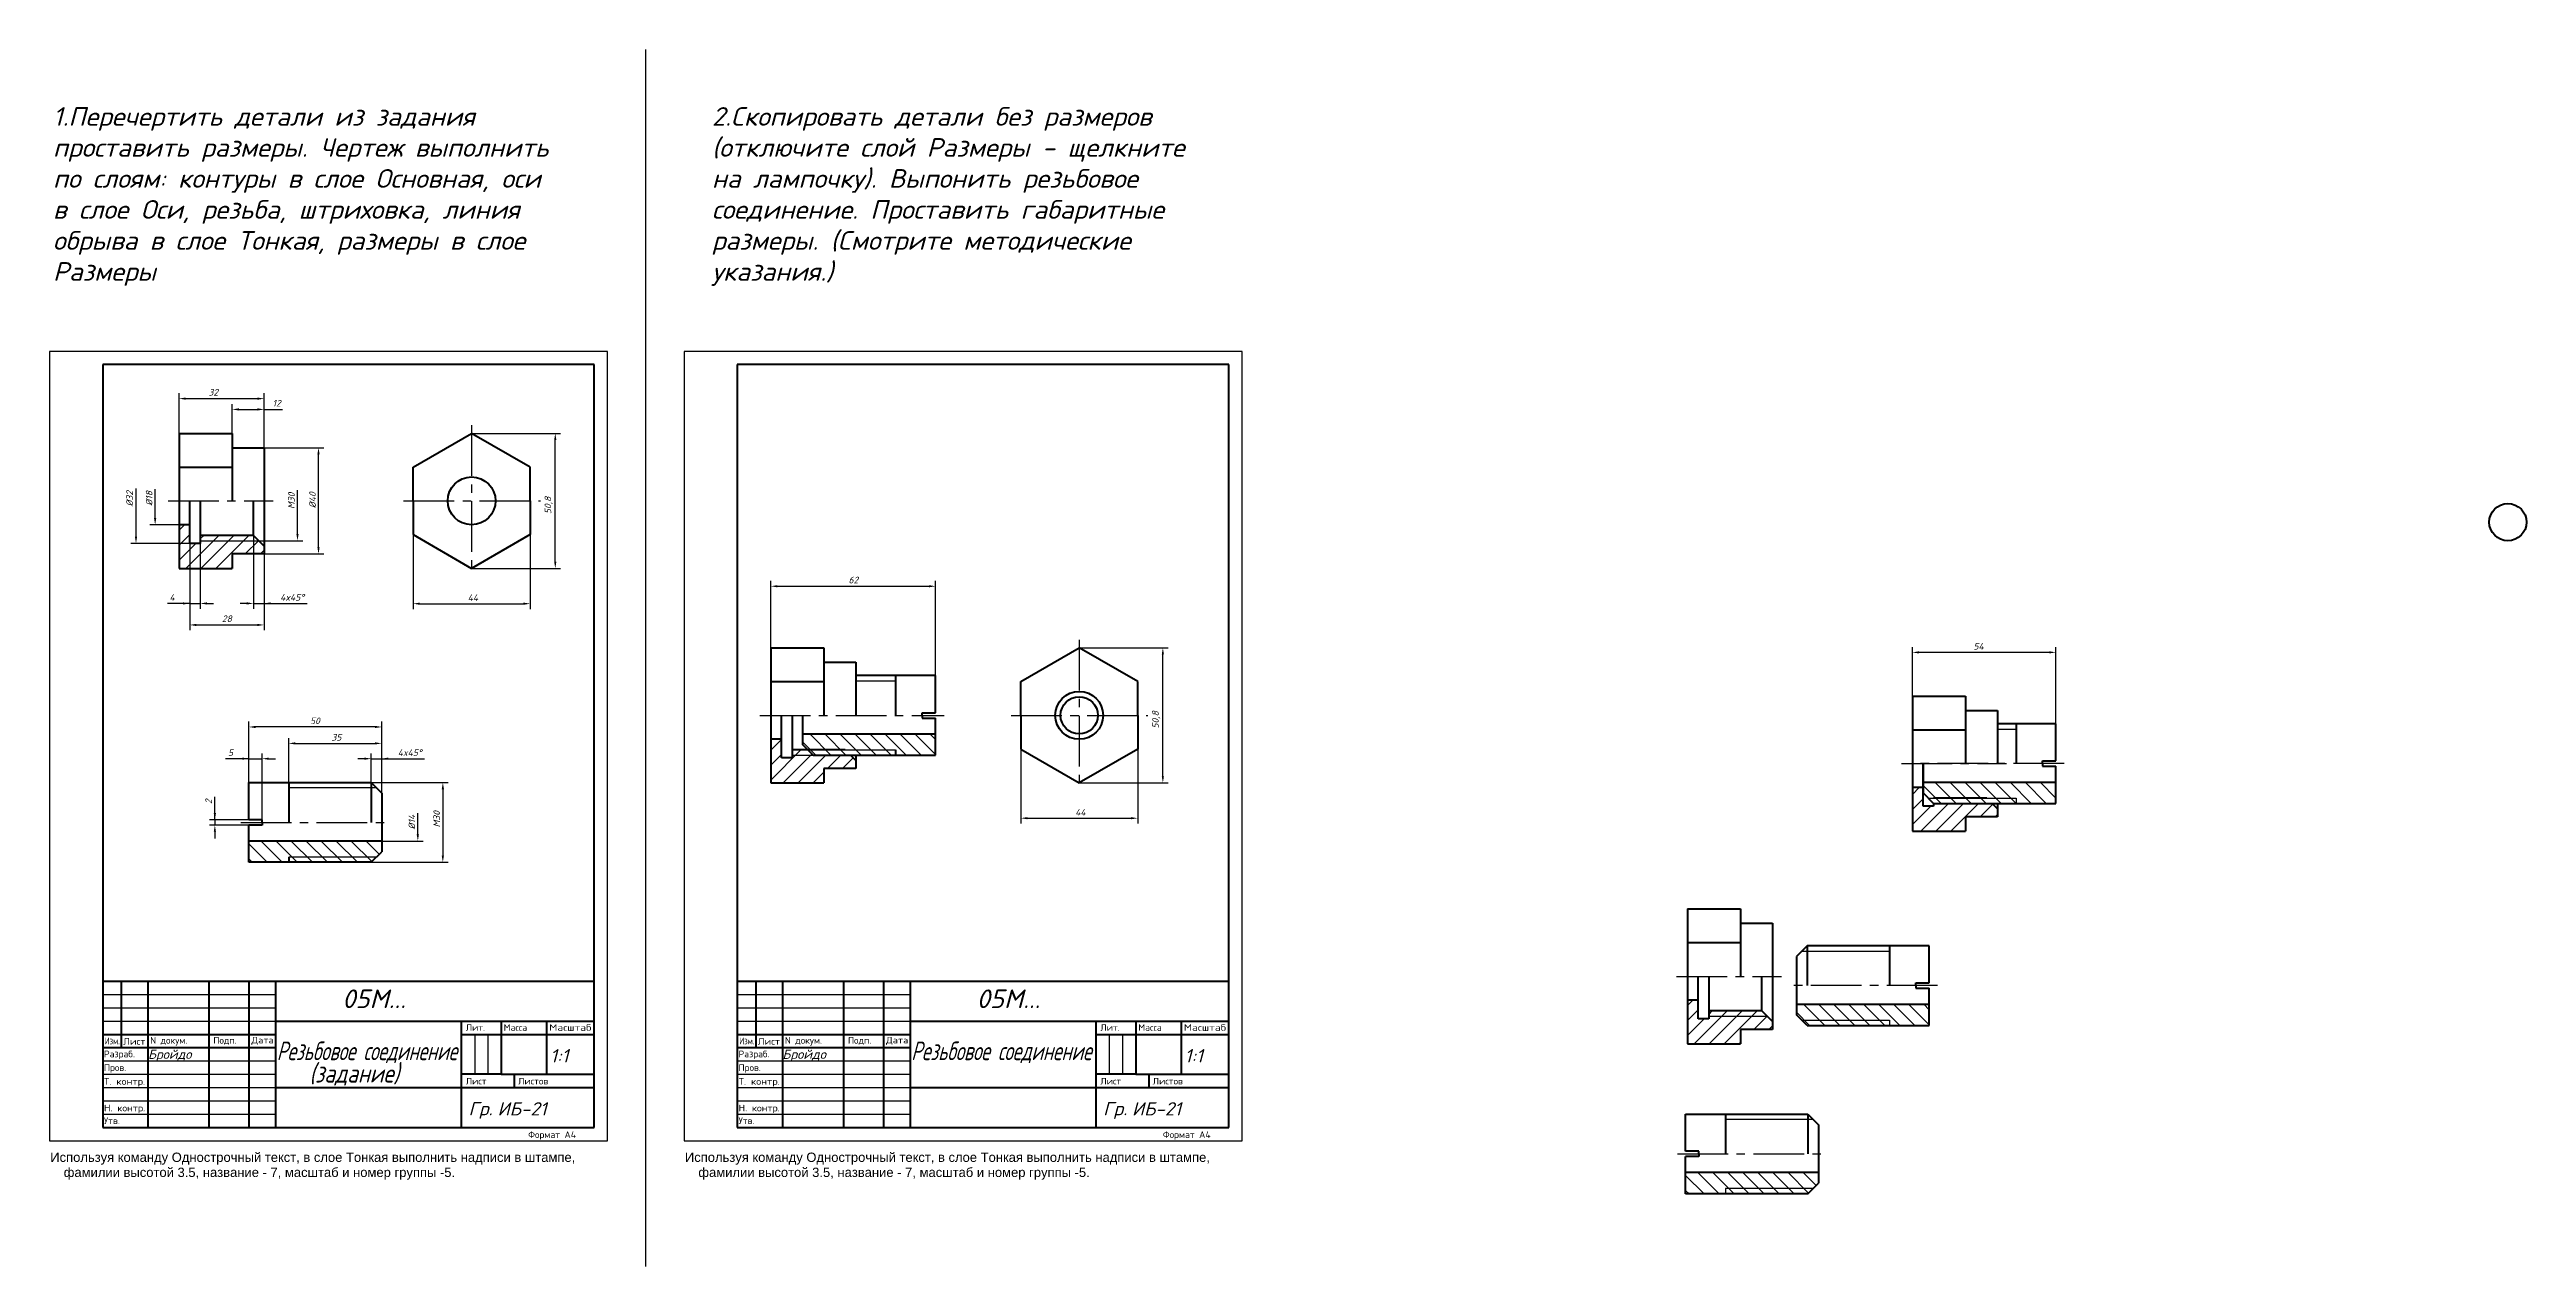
# Model space of a CAD drawing. Header units: millimetres. Extents: x 0 to 932, y -47 to 411.
import ezdxf
from ezdxf.enums import TextEntityAlignment as Align

# ---------------------------------------------------------------- set-up
doc = ezdxf.new("R2010")
doc.units = ezdxf.units.MM
doc.linetypes.add('CENTER2', pattern=[28.575, 19.05, -3.175, 3.175, -3.175])
for name, color, linetype, lineweight in [('Оси', 2, 'CENTER2', 30), ('Основная', 3, 'Continuous', 80), ('Размеры', 6, 'Continuous', 30), ('Тонкая', 1, 'Continuous', 30)]:
    doc.layers.add(name, color=color, linetype=linetype, lineweight=lineweight)
doc.styles.get("Standard").update_dxf_attribs({"font": 'arial.ttf'})
doc.styles.add('наклон', font='simplex.shx', dxfattribs={"oblique": 15})
doc.styles.add('прям', font='simplex.shx')
doc.dimstyles.new('разм', dxfattribs={"dimtxt": 2.5, "dimasz": 2.5, "dimexe": 2, "dimexo": 0, "dimgap": 1, "dimtad": 1, "dimdec": 1, "dimtxsty": 'наклон', "dimcen": 2.5, "dimadec": 0, "dimazin": 0, "dimtfac": 1, "dimtdec": 1, "dimtmove": 0, "dimatfit": 2, "dimfxl": 1, "dimarcsym": 0})
pattern_1 = [(45, (0, 0), (-2.828427, 2.828427), [])]

# ---------------------------------------------------------------- blocks, each defined once
blk = doc.blocks.new('*D4')
at = {"layer": 'Defpoints', "color": 0}
for p in [(52.74, 224.76), (56.74, 224.76), (56.74, 202.14)]:
    blk.add_point(p, dxfattribs=at)
at = {"layer": 'Размеры', "color": 0, "lineweight": -2}
for p, q in [((52.74, 224.76), (52.74, 200.14)), ((56.74, 224.76), (56.74, 200.14)), ((52.74, 202.14), (44.43, 202.14)), ((50.24, 202.14), (47.74, 202.14)), ((52.74, 202.14), (56.74, 202.14)), ((59.24, 202.14), (61.74, 202.14))]:
    blk.add_line(p, q, dxfattribs=at)
at = {"layer": 'Размеры', "color": 0}
for points in [[(50.24, 201.73), (50.24, 202.56), (52.74, 202.14)], [(59.24, 202.56), (59.24, 201.73), (56.74, 202.14)]]:
    blk.add_solid(points, dxfattribs=at)
at = {"layer": 'Размеры', "color": 0, "insert": (46.09, 204.39), "char_height": 2.5, "attachment_point": 5, "style": 'наклон'}
blk.add_mtext('4', dxfattribs=at)
blk = doc.blocks.new('*D7')
at = {"layer": 'Defpoints', "color": 0}
for p in [(52.74, 224.76), (80.74, 223.76), (80.74, 194.06)]:
    blk.add_point(p, dxfattribs=at)
at = {"layer": 'Размеры', "color": 0, "lineweight": -2}
for p, q in [((52.74, 224.76), (52.74, 192.06)), ((80.74, 223.76), (80.74, 192.06)), ((55.24, 194.06), (78.24, 194.06))]:
    blk.add_line(p, q, dxfattribs=at)
at = {"layer": 'Размеры', "color": 0}
for points in [[(55.24, 194.47), (55.24, 193.64), (52.74, 194.06)], [(78.24, 193.64), (78.24, 194.47), (80.74, 194.06)]]:
    blk.add_solid(points, dxfattribs=at)
at = {"layer": 'Размеры', "color": 0, "insert": (66.74, 196.4), "char_height": 2.5, "attachment_point": 5, "style": 'наклон'}
blk.add_mtext('28', dxfattribs=at)
blk = doc.blocks.new('*D10')
at = {"layer": 'Defpoints', "color": 0}
for p in [(76.74, 227.76), (80.74, 223.76), (80.74, 202.16)]:
    blk.add_point(p, dxfattribs=at)
at = {"layer": 'Размеры', "color": 0, "lineweight": -2}
for p, q in [((76.74, 227.76), (76.74, 200.16)), ((80.74, 223.76), (80.74, 200.16)), ((74.24, 202.16), (71.74, 202.16)), ((76.74, 202.16), (80.74, 202.16)), ((80.74, 202.16), (96.9, 202.16)), ((83.24, 202.16), (85.74, 202.16))]:
    blk.add_line(p, q, dxfattribs=at)
at = {"layer": 'Размеры', "color": 0}
for points in [[(74.24, 201.75), (74.24, 202.58), (76.74, 202.16)], [(83.24, 202.58), (83.24, 201.75), (80.74, 202.16)]]:
    blk.add_solid(points, dxfattribs=at)
at = {"layer": 'Размеры', "color": 0, "insert": (91.32, 204.46), "char_height": 2.5, "attachment_point": 5, "style": 'наклон'}
blk.add_mtext('4x45%%d', dxfattribs=at)
blk = doc.blocks.new('*D28')
at = {"layer": 'Defpoints', "color": 0}
for p in [(78.74, 255.76), (93.32, 255.76), (56.74, 225.76)]:
    blk.add_point(p, dxfattribs=at)
at = {"layer": 'Размеры', "color": 0, "lineweight": -2}
for p, q in [((93.32, 228.26), (93.32, 244.72)), ((56.74, 225.76), (95.32, 225.76))]:
    blk.add_line(p, q, dxfattribs=at)
at = {"layer": 'Размеры', "color": 0}
blk.add_solid([(92.9, 228.26), (93.74, 228.26), (93.32, 225.76)], dxfattribs=at)
at = {"layer": 'Размеры', "color": 0, "insert": (91.02, 240.76), "char_height": 2.5, "attachment_point": 5, "rotation": 90, "style": 'наклон'}
blk.add_mtext('M30', dxfattribs=at)
blk = doc.blocks.new('*D31')
at = {"layer": 'Defpoints', "color": 0}
for p in [(80.74, 260.76), (101.22, 260.76), (80.74, 220.76)]:
    blk.add_point(p, dxfattribs=at)
at = {"layer": 'Размеры', "color": 0, "lineweight": -2}
for p, q in [((80.74, 260.76), (103.22, 260.76)), ((101.22, 223.26), (101.22, 258.26)), ((80.74, 220.76), (103.22, 220.76))]:
    blk.add_line(p, q, dxfattribs=at)
at = {"layer": 'Размеры', "color": 0}
for points in [[(101.63, 258.26), (100.8, 258.26), (101.22, 260.76)], [(100.8, 223.26), (101.63, 223.26), (101.22, 220.76)]]:
    blk.add_solid(points, dxfattribs=at)
at = {"layer": 'Размеры', "color": 0, "insert": (98.97, 241.01), "char_height": 2.5, "attachment_point": 5, "rotation": 90, "style": 'наклон'}
blk.add_mtext('%%c40', dxfattribs=at)
blk = doc.blocks.new('*D34')
at = {"layer": 'Defpoints', "color": 0}
for p in [(80.74, 279.22), (48.74, 266.16), (80.74, 260.76)]:
    blk.add_point(p, dxfattribs=at)
at = {"layer": 'Размеры', "color": 0, "lineweight": -2}
for p, q in [((48.74, 266.16), (48.74, 281.22)), ((80.74, 260.76), (80.74, 281.22)), ((51.24, 279.22), (78.24, 279.22))]:
    blk.add_line(p, q, dxfattribs=at)
at = {"layer": 'Размеры', "color": 0}
for points in [[(51.24, 279.64), (51.24, 278.8), (48.74, 279.22)], [(78.24, 278.8), (78.24, 279.64), (80.74, 279.22)]]:
    blk.add_solid(points, dxfattribs=at)
at = {"layer": 'Размеры', "color": 0, "insert": (61.66, 281.62), "char_height": 2.5, "attachment_point": 5, "style": 'наклон'}
blk.add_mtext('32', dxfattribs=at)
blk = doc.blocks.new('*D39')
at = {"layer": 'Defpoints', "color": 0}
for p in [(80.74, 275.16), (68.74, 266.16), (80.74, 260.76)]:
    blk.add_point(p, dxfattribs=at)
at = {"layer": 'Размеры', "color": 0, "lineweight": -2}
for p, q in [((68.74, 266.16), (68.74, 277.16)), ((71.24, 275.16), (78.24, 275.16)), ((80.74, 260.76), (80.74, 277.16)), ((80.74, 275.16), (87.69, 275.16))]:
    blk.add_line(p, q, dxfattribs=at)
at = {"layer": 'Размеры', "color": 0}
for points in [[(71.24, 275.58), (71.24, 274.74), (68.74, 275.16)], [(78.24, 274.74), (78.24, 275.58), (80.74, 275.16)]]:
    blk.add_solid(points, dxfattribs=at)
at = {"layer": 'Размеры', "color": 0, "insert": (85.47, 277.51), "char_height": 2.5, "attachment_point": 5, "style": 'наклон'}
blk.add_mtext('12', dxfattribs=at)
blk = doc.blocks.new('*D40')
at = {"layer": 'Defpoints', "color": 0}
for p in [(39.74, 249.76), (48.74, 249.76), (48.74, 231.76)]:
    blk.add_point(p, dxfattribs=at)
at = {"layer": 'Размеры', "color": 0, "lineweight": -2}
for p, q in [((39.74, 234.26), (39.74, 245.17)), ((48.74, 231.76), (37.74, 231.76))]:
    blk.add_line(p, q, dxfattribs=at)
at = {"layer": 'Размеры', "color": 0}
blk.add_solid([(39.33, 234.26), (40.16, 234.26), (39.74, 231.76)], dxfattribs=at)
at = {"layer": 'Размеры', "color": 0, "insert": (37.49, 241.68), "char_height": 2.5, "attachment_point": 5, "rotation": 90, "style": 'наклон'}
blk.add_mtext('%%c18', dxfattribs=at)
blk = doc.blocks.new('*D41')
at = {"layer": 'Defpoints', "color": 0}
for p in [(32.54, 256.71), (46.85, 256.71), (52.74, 224.76)]:
    blk.add_point(p, dxfattribs=at)
at = {"layer": 'Размеры', "color": 0, "lineweight": -2}
for p, q in [((32.54, 227.26), (32.54, 245.34)), ((52.74, 224.76), (30.54, 224.76))]:
    blk.add_line(p, q, dxfattribs=at)
at = {"layer": 'Размеры', "color": 0}
blk.add_solid([(32.13, 227.26), (32.96, 227.26), (32.54, 224.76)], dxfattribs=at)
at = {"layer": 'Размеры', "color": 0, "insert": (30.14, 241.58), "char_height": 2.5, "attachment_point": 5, "rotation": 90, "style": 'наклон'}
blk.add_mtext('%%c32', dxfattribs=at)
blk = doc.blocks.new('*D44')
at = {"layer": 'Defpoints', "color": 0}
for p in [(136.85, 228.06), (180.85, 228.06), (180.85, 202.06)]:
    blk.add_point(p, dxfattribs=at)
at = {"layer": 'Размеры', "color": 0, "lineweight": -2}
for p, q in [((136.85, 228.06), (136.85, 200.06)), ((180.85, 228.06), (180.85, 200.06)), ((139.35, 202.06), (178.35, 202.06))]:
    blk.add_line(p, q, dxfattribs=at)
at = {"layer": 'Размеры', "color": 0}
for points in [[(139.35, 202.48), (139.35, 201.64), (136.85, 202.06)], [(178.35, 201.64), (178.35, 202.48), (180.85, 202.06)]]:
    blk.add_solid(points, dxfattribs=at)
at = {"layer": 'Размеры', "color": 0, "insert": (159.3, 204.31), "char_height": 2.5, "attachment_point": 5, "style": 'наклон'}
blk.add_mtext('44', dxfattribs=at)
blk = doc.blocks.new('*D47')
at = {"layer": 'Defpoints', "color": 0}
for p in [(158.85, 266.16), (190.33, 266.16), (158.85, 215.36)]:
    blk.add_point(p, dxfattribs=at)
at = {"layer": 'Размеры', "color": 0, "lineweight": -2}
for p, q in [((158.85, 266.16), (192.33, 266.16)), ((190.33, 217.86), (190.33, 263.66)), ((158.85, 215.36), (192.33, 215.36))]:
    blk.add_line(p, q, dxfattribs=at)
at = {"layer": 'Размеры', "color": 0}
for points in [[(190.75, 263.66), (189.91, 263.66), (190.33, 266.16)], [(189.91, 217.86), (190.75, 217.86), (190.33, 215.36)]]:
    blk.add_solid(points, dxfattribs=at)
at = {"layer": 'Размеры', "color": 0, "insert": (187.83, 239.07), "char_height": 2.5, "attachment_point": 5, "rotation": 90, "style": 'наклон'}
blk.add_mtext('50,8', dxfattribs=at)
blk = doc.blocks.new('*D51')
at = {"layer": 'Defpoints', "color": 0}
for p in [(62.22, 118.74), (75.02, 120.74), (75.02, 118.74)]:
    blk.add_point(p, dxfattribs=at)
at = {"layer": 'Размеры', "color": 0, "lineweight": -2}
for p, q in [((62.22, 120.74), (62.22, 129.38)), ((62.22, 123.24), (62.22, 125.74)), ((75.02, 120.74), (60.22, 120.74)), ((75.02, 118.74), (60.22, 118.74)), ((62.22, 120.74), (62.22, 118.74)), ((62.22, 116.24), (62.22, 113.74))]:
    blk.add_line(p, q, dxfattribs=at)
at = {"layer": 'Размеры', "color": 0}
for points in [[(61.8, 123.24), (62.64, 123.24), (62.22, 120.74)], [(62.64, 116.24), (61.8, 116.24), (62.22, 118.74)]]:
    blk.add_solid(points, dxfattribs=at)
at = {"layer": 'Размеры', "color": 0, "insert": (59.87, 127.56), "char_height": 2.5, "attachment_point": 5, "rotation": 90, "style": 'наклон'}
blk.add_mtext('2', dxfattribs=at)
blk = doc.blocks.new('*D54')
at = {"layer": 'Defpoints', "color": 0}
for p in [(80.02, 143.74), (75.02, 134.74), (80.02, 120.74)]:
    blk.add_point(p, dxfattribs=at)
at = {"layer": 'Размеры', "color": 0, "lineweight": -2}
for p, q in [((75.02, 143.74), (66.22, 143.74)), ((72.52, 143.74), (70.02, 143.74)), ((75.02, 134.74), (75.02, 145.74)), ((75.02, 143.74), (80.02, 143.74)), ((80.02, 120.74), (80.02, 145.74)), ((82.52, 143.74), (85.02, 143.74))]:
    blk.add_line(p, q, dxfattribs=at)
at = {"layer": 'Размеры', "color": 0}
for points in [[(72.52, 143.32), (72.52, 144.16), (75.02, 143.74)], [(82.52, 144.16), (82.52, 143.32), (80.02, 143.74)]]:
    blk.add_solid(points, dxfattribs=at)
at = {"layer": 'Размеры', "color": 0, "insert": (68.12, 146.04), "char_height": 2.5, "attachment_point": 5, "style": 'наклон'}
blk.add_mtext('5', dxfattribs=at)
blk = doc.blocks.new('*D57')
at = {"layer": 'Defpoints', "color": 0}
for p in [(75.02, 155.67), (75.02, 134.74), (125.02, 130.74)]:
    blk.add_point(p, dxfattribs=at)
at = {"layer": 'Размеры', "color": 0, "lineweight": -2}
for p, q in [((75.02, 134.74), (75.02, 157.67)), ((122.52, 155.67), (77.52, 155.67)), ((125.02, 130.74), (125.02, 157.67))]:
    blk.add_line(p, q, dxfattribs=at)
at = {"layer": 'Размеры', "color": 0}
for points in [[(77.52, 156.09), (77.52, 155.26), (75.02, 155.67)], [(122.52, 155.26), (122.52, 156.09), (125.02, 155.67)]]:
    blk.add_solid(points, dxfattribs=at)
at = {"layer": 'Размеры', "color": 0, "insert": (99.9, 157.98), "char_height": 2.5, "attachment_point": 5, "style": 'наклон'}
blk.add_mtext('50', dxfattribs=at)
blk = doc.blocks.new('*D60')
at = {"layer": 'Defpoints', "color": 0}
for p in [(125.02, 149.49), (90.02, 134.74), (125.02, 130.74)]:
    blk.add_point(p, dxfattribs=at)
at = {"layer": 'Размеры', "color": 0, "lineweight": -2}
for p, q in [((90.02, 134.74), (90.02, 151.49)), ((92.52, 149.49), (122.52, 149.49)), ((125.02, 130.74), (125.02, 151.49))]:
    blk.add_line(p, q, dxfattribs=at)
at = {"layer": 'Размеры', "color": 0}
for points in [[(92.52, 149.91), (92.52, 149.07), (90.02, 149.49)], [(122.52, 149.07), (122.52, 149.91), (125.02, 149.49)]]:
    blk.add_solid(points, dxfattribs=at)
at = {"layer": 'Размеры', "color": 0, "insert": (107.98, 151.79), "char_height": 2.5, "attachment_point": 5, "style": 'наклон'}
blk.add_mtext('35', dxfattribs=at)
blk = doc.blocks.new('*D63')
at = {"layer": 'Defpoints', "color": 0}
for p in [(125.02, 143.74), (121.02, 134.74), (125.02, 130.74)]:
    blk.add_point(p, dxfattribs=at)
at = {"layer": 'Размеры', "color": 0, "lineweight": -2}
for p, q in [((118.52, 143.74), (116.02, 143.74)), ((121.02, 134.74), (121.02, 145.74)), ((121.02, 143.74), (125.02, 143.74)), ((125.02, 130.74), (125.02, 145.74)), ((125.02, 143.74), (141.17, 143.74)), ((127.52, 143.74), (130.02, 143.74))]:
    blk.add_line(p, q, dxfattribs=at)
at = {"layer": 'Размеры', "color": 0}
for points in [[(118.52, 143.32), (118.52, 144.16), (121.02, 143.74)], [(127.52, 144.16), (127.52, 143.32), (125.02, 143.74)]]:
    blk.add_solid(points, dxfattribs=at)
at = {"layer": 'Размеры', "color": 0, "insert": (135.59, 146.04), "char_height": 2.5, "attachment_point": 5, "style": 'наклон'}
blk.add_mtext('4x45%%d', dxfattribs=at)
blk = doc.blocks.new('*D66')
at = {"layer": 'Defpoints', "color": 0}
for p in [(121.02, 134.74), (121.02, 104.74), (148.02, 104.74)]:
    blk.add_point(p, dxfattribs=at)
at = {"layer": 'Размеры', "color": 0, "lineweight": -2}
for p, q in [((121.02, 134.74), (150.02, 134.74)), ((148.02, 132.24), (148.02, 107.24)), ((121.02, 104.74), (150.02, 104.74))]:
    blk.add_line(p, q, dxfattribs=at)
at = {"layer": 'Размеры', "color": 0}
for points in [[(148.44, 132.24), (147.6, 132.24), (148.02, 134.74)], [(147.6, 107.24), (148.44, 107.24), (148.02, 104.74)]]:
    blk.add_solid(points, dxfattribs=at)
at = {"layer": 'Размеры', "color": 0, "insert": (145.72, 120.96), "char_height": 2.5, "attachment_point": 5, "rotation": 90, "style": 'наклон'}
blk.add_mtext('M30', dxfattribs=at)
blk = doc.blocks.new('*D67')
at = {"layer": 'Defpoints', "color": 0}
for p in [(125.02, 126.74), (138.6, 126.74), (125.02, 112.74)]:
    blk.add_point(p, dxfattribs=at)
at = {"layer": 'Размеры', "color": 0, "lineweight": -2}
for p, q in [((138.6, 115.24), (138.6, 123.26)), ((125.02, 112.74), (140.6, 112.74))]:
    blk.add_line(p, q, dxfattribs=at)
at = {"layer": 'Размеры', "color": 0}
blk.add_solid([(138.18, 115.24), (139.01, 115.24), (138.6, 112.74)], dxfattribs=at)
at = {"layer": 'Размеры', "color": 0, "insert": (136.35, 119.87), "char_height": 2.5, "attachment_point": 5, "rotation": 90, "style": 'наклон'}
blk.add_mtext('%%c14', dxfattribs=at)
blk = doc.blocks.new('*D70')
at = {"layer": 'Defpoints', "color": 0}
for p in [(701.07, 183.74), (701.07, 167.28), (755.07, 156.88)]:
    blk.add_point(p, dxfattribs=at)
at = {"layer": 'Размеры', "color": 0, "lineweight": -2}
for p, q in [((701.07, 167.28), (701.07, 185.74)), ((752.57, 183.74), (703.57, 183.74)), ((755.07, 156.88), (755.07, 185.74))]:
    blk.add_line(p, q, dxfattribs=at)
at = {"layer": 'Размеры', "color": 0}
for points in [[(703.57, 184.15), (703.57, 183.32), (701.07, 183.74)], [(752.57, 183.32), (752.57, 184.15), (755.07, 183.74)]]:
    blk.add_solid(points, dxfattribs=at)
at = {"layer": 'Размеры', "color": 0, "insert": (725.98, 186.04), "char_height": 2.5, "attachment_point": 5, "style": 'наклон'}
blk.add_mtext('54', dxfattribs=at)
blk = doc.blocks.new('*D71')
at = {"layer": 'Defpoints', "color": 0}
for p in [(365.51, 147.34), (409.51, 147.34), (409.51, 121.34)]:
    blk.add_point(p, dxfattribs=at)
at = {"layer": 'Размеры', "color": 0, "lineweight": -2}
for p, q in [((365.51, 147.34), (365.51, 119.34)), ((409.51, 147.34), (409.51, 119.34)), ((368.01, 121.34), (407.01, 121.34))]:
    blk.add_line(p, q, dxfattribs=at)
at = {"layer": 'Размеры', "color": 0}
for points in [[(368.01, 121.76), (368.01, 120.93), (365.51, 121.34)], [(407.01, 120.93), (407.01, 121.76), (409.51, 121.34)]]:
    blk.add_solid(points, dxfattribs=at)
at = {"layer": 'Размеры', "color": 0, "insert": (387.96, 123.59), "char_height": 2.5, "attachment_point": 5, "style": 'наклон'}
blk.add_mtext('44', dxfattribs=at)
blk = doc.blocks.new('*D72')
at = {"layer": 'Defpoints', "color": 0}
for p in [(387.51, 185.44), (418.99, 185.44), (387.51, 134.64)]:
    blk.add_point(p, dxfattribs=at)
at = {"layer": 'Размеры', "color": 0, "lineweight": -2}
for p, q in [((387.51, 185.44), (420.99, 185.44)), ((418.99, 137.14), (418.99, 182.94)), ((387.51, 134.64), (420.99, 134.64))]:
    blk.add_line(p, q, dxfattribs=at)
at = {"layer": 'Размеры', "color": 0}
for points in [[(419.41, 182.94), (418.57, 182.94), (418.99, 185.44)], [(418.57, 137.14), (419.41, 137.14), (418.99, 134.64)]]:
    blk.add_solid(points, dxfattribs=at)
at = {"layer": 'Размеры', "color": 0, "insert": (416.49, 158.35), "char_height": 2.5, "attachment_point": 5, "rotation": 90, "style": 'наклон'}
blk.add_mtext('50,8', dxfattribs=at)
blk = doc.blocks.new('*D76')
at = {"layer": 'Defpoints', "color": 0}
for p in [(333.43, 208.62), (271.43, 185.44), (333.43, 175.04)]:
    blk.add_point(p, dxfattribs=at)
at = {"layer": 'Размеры', "color": 0, "lineweight": -2}
for p, q in [((271.43, 185.44), (271.43, 210.62)), ((273.93, 208.62), (330.93, 208.62)), ((333.43, 175.04), (333.43, 210.62))]:
    blk.add_line(p, q, dxfattribs=at)
at = {"layer": 'Размеры', "color": 0}
for points in [[(273.93, 209.04), (273.93, 208.21), (271.43, 208.62)], [(330.93, 208.21), (330.93, 209.04), (333.43, 208.62)]]:
    blk.add_solid(points, dxfattribs=at)
at = {"layer": 'Размеры', "color": 0, "insert": (302.53, 210.97), "char_height": 2.5, "attachment_point": 5, "style": 'наклон'}
blk.add_mtext('62', dxfattribs=at)

msp = doc.modelspace()

# ---------------------------------------------------------------- hatches: boundary and pattern name
at = {"layer": 'Тонкая'}
h = msp.add_hatch(dxfattribs=at)
h.set_pattern_fill('', color=256, scale=4, angle=45, pattern_type=0)
h.set_pattern_definition(pattern_1)
h.paths.add_polyline_path([(76.74, 227.76), (80.74, 223.76), (80.74, 220.76), (68.74, 220.76), (68.74, 215.36), (48.74, 215.36), (48.74, 231.76), (52.74, 231.76), (52.74, 224.76), (56.74, 224.76), (56.74, 227.76)])
h = msp.add_hatch(dxfattribs=at)
h.set_pattern_fill('', color=256, scale=4, angle=45, pattern_type=0)
h.set_pattern_definition(pattern_1)
h.paths.add_polyline_path([(285.43, 147.04), (287.43, 145.04), (279.43, 145.04), (279.43, 147.04)])
h.paths.add_polyline_path([(291.43, 134.64), (271.43, 134.64), (271.43, 151.04), (275.43, 151.04), (275.43, 144.04), (279.43, 144.04), (279.43, 145.04), (287.43, 145.04), (301.43, 145.04), (303.43, 143.04), (303.43, 140.04), (291.43, 140.04)])
h = msp.add_hatch(dxfattribs=at)
h.set_pattern_fill('', color=256, scale=4, angle=225, pattern_type=0)
h.set_pattern_definition([(315, (121.625, 40.3023), (2.82843, 2.82843), [])])
edge = h.paths.add_edge_path()
edge.add_line((333.43, 145.04), (333.43, 153.04))
edge.add_line((287.43, 145.04), (333.43, 145.04))
edge.add_line((287.43, 145.04), (283.43, 149.04))
edge.add_line((283.43, 153.04), (283.43, 149.04))
edge.add_line((283.43, 153.04), (333.43, 153.04))
h = msp.add_hatch(dxfattribs=at)
h.set_pattern_fill('', color=256, scale=4, angle=45, pattern_type=0)
h.set_pattern_definition([(45, (413.1934, -27.497), (-2.828427, 2.828427), [])])
edge = h.paths.add_edge_path()
edge.add_line((733.07, 124.88), (733.07, 121.88))
edge.add_line((733.07, 121.88), (721.07, 121.88))
edge.add_line((721.07, 121.88), (721.07, 116.48))
edge.add_line((701.07, 116.48), (721.07, 116.48))
edge.add_line((701.07, 132.88), (701.07, 116.48))
edge.add_line((705.07, 132.88), (701.07, 132.88))
edge.add_line((705.07, 125.88), (705.07, 132.88))
edge.add_line((709.07, 125.88), (705.07, 125.88))
edge.add_line((709.07, 126.88), (709.07, 125.88))
edge.add_line((709.07, 126.88), (731.07, 126.88))
edge.add_line((733.07, 124.88), (731.07, 126.88))
h = msp.add_hatch(dxfattribs=at)
h.set_pattern_fill('', color=256, scale=4, angle=225, pattern_type=0)
h.set_pattern_definition([(315, (556.388, 22.1414), (2.82843, 2.82843), [])])
edge = h.paths.add_edge_path()
edge.add_line((709.07, 126.88), (755.07, 126.88))
edge.add_line((709.07, 126.88), (705.07, 130.88))
edge.add_line((705.07, 134.88), (705.07, 130.88))
edge.add_line((705.07, 134.88), (755.07, 134.88))
edge.add_line((755.07, 126.88), (755.07, 134.88))
h = msp.add_hatch(dxfattribs=at)
h.set_pattern_fill('', color=256, scale=4, angle=315, pattern_type=0)
h.set_pattern_definition([(315, (0, 0), (2.82843, 2.82843), [])])
edge = h.paths.add_edge_path()
edge.add_line((121.02, 104.74), (125.02, 108.74))
edge.add_line((121.02, 104.74), (75.02, 104.74))
edge.add_line((75.02, 104.74), (75.02, 112.74))
edge.add_line((125.02, 112.74), (75.02, 112.74))
edge.add_line((125.02, 112.74), (125.02, 108.74))
h = msp.add_hatch(dxfattribs=at)
h.set_pattern_fill('', color=256, scale=4, angle=45, pattern_type=0)
h.set_pattern_definition([(45, (567.6566, -178.9324), (-2.82843, 2.82843), [])])
edge = h.paths.add_edge_path()
edge.add_line((620.4, 45.83), (620.4, 52.83))
edge.add_line((624.4, 45.83), (620.4, 45.83))
edge.add_line((624.4, 48.83), (624.4, 45.83))
edge.add_line((644.4, 48.83), (624.4, 48.83))
edge.add_line((648.4, 44.83), (644.4, 48.83))
edge.add_line((648.4, 44.83), (648.4, 41.83))
edge.add_line((648.4, 41.83), (636.4, 41.83))
edge.add_line((636.4, 41.83), (636.4, 36.43))
edge.add_line((616.4, 36.43), (636.4, 36.43))
edge.add_line((616.4, 52.83), (616.4, 36.43))
edge.add_line((620.4, 52.83), (616.4, 52.83))
h = msp.add_hatch(dxfattribs=at)
h.set_pattern_fill('', color=256, scale=4, angle=225, pattern_type=0)
h.set_pattern_definition([(315, (495.605, -61.3787), (2.82843, 2.82843), [])])
edge = h.paths.add_edge_path()
edge.add_line((661.41, 43.36), (657.41, 47.36))
edge.add_line((657.41, 51.36), (657.41, 47.36))
edge.add_line((657.41, 51.36), (707.41, 51.36))
edge.add_line((707.41, 43.36), (707.41, 51.36))
edge.add_line((661.41, 43.36), (707.41, 43.36))
h = msp.add_hatch(dxfattribs=at)
h.set_pattern_fill('', color=256, scale=4, angle=315, pattern_type=0)
h.set_pattern_definition([(315, (540.7207, -124.7393), (2.82843, 2.82843), [])])
edge = h.paths.add_edge_path()
edge.add_line((665.74, -12), (665.74, -16))
edge.add_line((661.74, -20), (665.74, -16))
edge.add_line((661.74, -20), (615.74, -20))
edge.add_line((615.74, -20), (615.74, -12))
edge.add_line((665.74, -12), (615.74, -12))

# ---------------------------------------------------------------- linework, layer by layer
at = {"layer": 'Оси'}
for p, q in [((158.85, 269.18), (158.85, 212.33)), ((44.64, 240.76), (84.12, 240.76)), ((133.27, 240.76), (184.72, 240.76)), ((387.51, 188.46), (387.51, 131.61)), ((267.33, 160.04), (336.64, 160.04)), ((361.93, 160.04), (413.38, 160.04)), ((696.96, 141.88), (736.44, 141.88)), ((758.14, 141.88), (702.56, 141.88)), ((71.95, 119.74), (127.53, 119.74)), ((612.3, 61.83), (651.77, 61.83)), ((710.48, 58.36), (654.9, 58.36)), ((612.67, -5), (668.25, -5))]:
    msp.add_line(p, q, dxfattribs=at)
at = {"layer": 'Основная'}
for p, q in [((205, 292), (20, 292)), ((20, 292), (20, 5)), ((205, 5), (205, 292)), ((443.84, 292), (258.84, 292)), ((258.84, 292), (258.84, 5)), ((443.84, 5), (443.84, 292)), ((48.74, 266.16), (48.74, 215.36)), ((48.74, 266.16), (68.74, 266.16)), ((68.74, 266.16), (68.74, 260.76)), ((136.85, 253.46), (158.85, 266.16)), ((180.85, 253.46), (158.85, 266.16)), ((48.74, 253.46), (68.74, 253.46)), ((68.74, 260.76), (80.74, 260.76)), ((68.74, 260.76), (68.74, 240.76)), ((80.74, 260.76), (80.74, 220.76)), ((136.85, 240.76), (136.85, 253.46)), ((180.85, 240.76), (180.85, 253.46)), ((52.74, 231.76), (52.74, 240.76)), ((56.74, 240.76), (56.74, 224.76)), ((76.74, 227.76), (76.74, 240.76)), ((80.74, 240.76), (80.74, 223.76)), ((136.85, 240.76), (136.85, 228.06)), ((180.85, 240.76), (180.85, 228.06)), ((52.74, 231.76), (48.74, 231.76)), ((52.74, 224.76), (52.74, 231.76)), ((56.74, 224.76), (52.74, 224.76)), ((76.74, 227.76), (56.74, 227.76)), ((80.74, 223.76), (76.74, 227.76)), ((136.85, 228.06), (158.85, 215.36)), ((180.85, 228.06), (158.85, 215.36)), ((48.74, 215.36), (68.74, 215.36)), ((80.74, 220.76), (68.74, 220.76)), ((68.74, 220.76), (68.74, 215.36)), ((271.43, 185.44), (271.43, 134.64)), ((271.43, 185.44), (291.43, 185.44)), ((291.43, 185.44), (291.43, 180.04)), ((291.43, 180.04), (303.43, 180.04)), ((291.43, 180.04), (291.43, 160.04)), ((303.43, 180.04), (303.43, 160.04)), ((365.51, 172.74), (387.51, 185.44)), ((409.51, 172.74), (387.51, 185.44)), ((271.43, 172.74), (291.43, 172.74)), ((333.43, 175.04), (303.43, 175.04)), ((318.43, 175.04), (318.43, 160.04)), ((333.43, 161.04), (333.43, 175.04)), ((365.51, 160.04), (365.51, 172.74)), ((409.51, 160.04), (409.51, 172.74)), ((275.43, 151.04), (275.43, 160.04)), ((279.43, 160.04), (279.43, 144.04)), ((283.43, 160.04), (283.43, 149.04)), ((328.43, 160.04), (328.43, 161.04)), ((328.43, 161.04), (333.43, 161.04)), ((328.43, 160.04), (328.43, 159.04)), ((328.43, 159.04), (333.43, 159.04)), ((333.43, 145.04), (333.43, 159.04)), ((365.51, 160.04), (365.51, 147.34)), ((409.51, 160.04), (409.51, 147.34)), ((701.07, 167.28), (701.07, 116.48)), ((701.07, 167.28), (721.07, 167.28)), ((721.07, 167.28), (721.07, 161.88)), ((721.07, 161.88), (733.07, 161.88)), ((721.07, 161.88), (721.07, 141.88)), ((733.07, 161.88), (733.07, 141.88)), ((275.43, 151.04), (271.43, 151.04)), ((275.43, 144.04), (275.43, 151.04)), ((283.43, 153.04), (333.43, 153.04)), ((701.07, 154.58), (721.07, 154.58)), ((755.07, 156.88), (733.07, 156.88)), ((740.07, 156.88), (740.07, 141.88)), ((755.07, 142.88), (755.07, 156.88)), ((279.43, 144.04), (275.43, 144.04)), ((299.43, 147.04), (279.43, 147.04)), ((287.43, 145.04), (283.43, 149.04)), ((287.43, 145.04), (333.43, 145.04)), ((303.43, 140.04), (291.43, 140.04)), ((291.43, 140.04), (291.43, 134.64)), ((303.43, 143.04), (301.43, 145.04)), ((303.43, 145.04), (303.43, 140.04)), ((318.43, 147.04), (318.43, 145.04)), ((365.51, 147.34), (387.51, 134.64)), ((409.51, 147.34), (387.51, 134.64)), ((705.07, 132.88), (705.07, 141.88)), ((705.07, 141.88), (705.07, 130.88)), ((750.07, 141.88), (750.07, 142.88)), ((750.07, 142.88), (755.07, 142.88)), ((750.07, 141.88), (750.07, 140.88)), ((750.07, 140.88), (755.07, 140.88)), ((755.07, 126.88), (755.07, 140.88)), ((75.02, 134.74), (121.02, 134.74)), ((75.02, 120.74), (75.02, 134.74)), ((90.02, 134.74), (90.02, 119.74)), ((121.02, 134.74), (125.02, 130.74)), ((121.02, 134.74), (121.02, 119.74)), ((125.02, 130.74), (125.02, 108.74)), ((271.43, 134.64), (291.43, 134.64)), ((705.07, 132.88), (701.07, 132.88)), ((705.07, 134.88), (755.07, 134.88)), ((705.07, 125.88), (705.07, 132.88)), ((709.07, 126.88), (705.07, 130.88)), ((709.07, 125.88), (705.07, 125.88)), ((729.07, 128.88), (709.07, 128.88)), ((709.07, 126.88), (755.07, 126.88)), ((709.07, 126.88), (709.07, 125.88)), ((733.07, 121.88), (721.07, 121.88)), ((721.07, 121.88), (721.07, 116.48)), ((733.07, 124.88), (731.07, 126.88)), ((733.07, 126.88), (733.07, 121.88)), ((80.02, 120.74), (75.02, 120.74)), ((75.02, 104.74), (75.02, 118.74)), ((80.02, 118.74), (75.02, 118.74)), ((125.02, 112.74), (75.02, 112.74)), ((80.02, 119.74), (80.02, 120.74)), ((80.02, 119.74), (80.02, 118.74)), ((701.07, 116.48), (721.07, 116.48)), ((121.02, 104.74), (75.02, 104.74)), ((90.02, 106.74), (90.02, 104.74)), ((121.02, 104.74), (125.02, 108.74)), ((616.4, 87.23), (616.4, 36.43)), ((616.4, 87.23), (636.4, 87.23)), ((636.4, 87.23), (636.4, 81.83)), ((636.4, 81.83), (648.4, 81.83)), ((636.4, 81.83), (636.4, 61.83)), ((648.4, 81.83), (648.4, 41.83)), ((616.4, 74.53), (636.4, 74.53)), ((661.41, 73.36), (657.41, 69.36)), ((657.41, 69.36), (657.41, 47.36)), ((707.41, 73.36), (661.41, 73.36)), ((661.41, 73.36), (661.41, 58.36)), ((692.41, 73.36), (692.41, 58.36)), ((707.41, 59.36), (707.41, 73.36)), ((20, 60), (205, 60)), ((27, 60), (27, 35)), ((37, 60), (37, 5)), ((60, 60), (60, 5)), ((75, 60), (75, 5)), ((85, 60), (85, 5)), ((258.84, 60), (443.84, 60)), ((265.84, 60), (265.84, 35)), ((275.84, 60), (275.84, 5)), ((298.84, 60), (298.84, 5)), ((313.84, 60), (313.84, 5)), ((323.84, 60), (323.84, 5)), ((620.4, 52.83), (620.4, 61.83)), ((624.4, 61.83), (624.4, 45.83)), ((644.4, 48.83), (644.4, 61.83)), ((648.4, 61.83), (648.4, 44.83)), ((702.41, 58.36), (702.41, 59.36)), ((702.41, 59.36), (707.41, 59.36)), ((702.41, 58.36), (702.41, 57.36)), ((702.41, 57.36), (707.41, 57.36)), ((707.41, 43.36), (707.41, 57.36)), ((620.4, 52.83), (616.4, 52.83)), ((620.4, 45.83), (620.4, 52.83)), ((644.4, 48.83), (624.4, 48.83)), ((648.4, 44.83), (644.4, 48.83)), ((657.41, 51.36), (707.41, 51.36)), ((661.41, 43.36), (657.41, 47.36)), ((20, 40), (85, 40)), ((85, 45), (205, 45)), ((155, 5), (155, 45)), ((155, 40), (205, 40)), ((170, 45), (170, 25)), ((187, 45), (187, 25)), ((258.84, 40), (323.84, 40)), ((323.84, 45), (443.84, 45)), ((393.84, 5), (393.84, 45)), ((393.84, 40), (443.84, 40)), ((408.84, 45), (408.84, 25)), ((425.84, 45), (425.84, 25)), ((624.4, 45.83), (620.4, 45.83)), ((648.4, 41.83), (636.4, 41.83)), ((636.4, 41.83), (636.4, 36.43)), ((661.41, 43.36), (707.41, 43.36)), ((20, 35), (85, 35)), ((258.84, 35), (323.84, 35)), ((616.4, 36.43), (636.4, 36.43)), ((85, 20), (205, 20)), ((170, 25), (155, 25)), ((170, 25), (205, 25)), ((175, 20), (175, 25)), ((323.84, 20), (443.84, 20)), ((408.84, 25), (393.84, 25)), ((408.84, 25), (443.84, 25)), ((413.84, 20), (413.84, 25)), ((615.74, 10), (661.74, 10)), ((615.74, -4), (615.74, 10)), ((630.74, 10), (630.74, -5)), ((661.74, 10), (665.74, 6)), ((661.74, 10), (661.74, -5)), ((20, 5), (205, 5)), ((258.84, 5), (443.84, 5)), ((665.74, 6), (665.74, -16)), ((620.74, -4), (615.74, -4)), ((615.74, -20), (615.74, -6)), ((620.74, -6), (615.74, -6)), ((620.74, -5), (620.74, -4)), ((620.74, -5), (620.74, -6)), ((665.74, -12), (615.74, -12)), ((661.74, -20), (665.74, -16)), ((661.74, -20), (615.74, -20))]:
    msp.add_line(p, q, dxfattribs=at)
for centre, radius in [((158.85, 240.76), 9), ((925.17, 232.74), 7), ((387.51, 160.04), 9), ((387.51, 160.04), 7)]:
    msp.add_circle(centre, radius, dxfattribs=at)
at = {"layer": 'Тонкая'}
for p, q in [((224.42, -47.33), (224.42, 410.57)), ((210, 297), (0, 297)), ((0, 297), (0, 0)), ((210, 0), (210, 297)), ((448.84, 297), (238.84, 297)), ((238.84, 297), (238.84, 0)), ((448.84, 0), (448.84, 297)), ((56.74, 225.76), (78.74, 225.76)), ((303.43, 173.04), (318.43, 173.04)), ((733.07, 154.88), (740.07, 154.88)), ((279.43, 145.04), (301.43, 145.04)), ((285.43, 147.04), (318.43, 147.04)), ((123.02, 132.74), (90.02, 132.74)), ((707.07, 128.88), (740.07, 128.88)), ((709.07, 126.88), (731.07, 126.88)), ((740.07, 128.88), (740.07, 126.88)), ((123.02, 106.74), (90.02, 106.74)), ((659.41, 71.36), (692.41, 71.36)), ((20, 55), (85, 55)), ((20, 50), (85, 50)), ((258.84, 55), (323.84, 55)), ((258.84, 50), (323.84, 50)), ((624.4, 46.83), (646.4, 46.83)), ((20, 45), (85, 45)), ((160, 40), (160, 25)), ((165, 40), (165, 25)), ((258.84, 45), (323.84, 45)), ((398.84, 40), (398.84, 25)), ((403.84, 40), (403.84, 25)), ((659.41, 45.36), (692.41, 45.36)), ((692.41, 45.36), (692.41, 43.36)), ((20, 30), (85, 30)), ((258.84, 30), (323.84, 30)), ((20, 25), (85, 25)), ((20, 20), (85, 20)), ((258.84, 25), (323.84, 25)), ((258.84, 20), (323.84, 20)), ((20, 15), (85, 15)), ((20, 10), (85, 10)), ((258.84, 15), (323.84, 15)), ((258.84, 10), (323.84, 10)), ((0, 0), (210, 0)), ((238.84, 0), (448.84, 0)), ((663.74, 8), (630.74, 8)), ((663.74, -18), (630.74, -18)), ((630.74, -18), (630.74, -20))]:
    msp.add_line(p, q, dxfattribs=at)

# ---------------------------------------------------------------- texts
at = {"layer": 'Тонкая', "style": 'наклон', "oblique": 15}
for s, height, p in [('05М...', 7, (110.13, 49.9)), ('05М...', 7, (348.89, 49.9)), ('Бройдо', 3.5, (37.06, 30.78)), ('1:1', 5, (188.42, 29.46)), ('Бройдо', 3.5, (275.82, 30.78)), ('1:1', 5, (427.18, 29.46)), ('Гр. ', 5, (157.69, 9.56)), ('ИБ-21', 5, (168.59, 9.48)), ('Гр. ', 5, (396.52, 9.56)), ('ИБ-21', 5, (407.36, 9.48))]:
    msp.add_text(s, height=height, dxfattribs=at).set_placement(p)
at = {"layer": 'Тонкая', "style": 'прям'}
for s, width, p, p2 in [('Изм.', 0.806012, (20.71, 36.25), (26.46, 36.25)), ('Лист', 0.835981, (27.73, 36.1), (36.08, 36.1)), ('Дата', 0.780249, (75.99, 36.57), (84.35, 36.57)), ('Масштаб', 0.8667, (188.06, 41.33), (203.95, 41.33)), ('Изм.', 0.806012, (259.54, 36.25), (265.3, 36.25)), ('Лист', 0.835981, (266.56, 36.1), (274.92, 36.1)), ('Дата', 0.780249, (314.83, 36.57), (323.19, 36.57)), ('Масштаб', 0.8667, (426.9, 41.33), (442.79, 41.33)), ('Т. контр.', 0.881809, (20.47, 21.04), (36.01, 21.04)), ('Т. контр.', 0.881809, (259.31, 21.04), (274.84, 21.04)), ('Н. контр.', 0.847453, (20.47, 11.03), (36.01, 11.03)), ('Н. контр.', 0.847453, (259.31, 11.03), (274.84, 11.03))]:
    msp.add_text(s, height=2.5, dxfattribs=dict(at, width=width)).set_placement(p, p2, align=Align.FIT)
for s, p in [('N докум.', (37.9, 36.49)), ('Подп.', (61.64, 36.49)), ('Лит.', (156.64, 41.33)), ('Масса', (170.92, 41.33)), ('N докум.', (276.74, 36.49)), ('Подп.', (300.48, 36.49)), ('Лит.', (395.48, 41.33)), ('Масса', (409.76, 41.33)), ('Разраб.', (20.47, 31.37)), ('Пров.', (20.47, 26.24)), ('Разраб.', (259.31, 31.37)), ('Пров.', (259.31, 26.24)), ('Лист', (156.64, 21.14)), ('Листов', (176.34, 21.14)), ('Лист', (395.48, 21.14)), ('Листов', (415.18, 21.14)), ('Утв.', (20.47, 6.22)), ('Формат А4', (180.14, 1.02)), ('Утв.', (259.31, 6.22)), ('Формат А4', (418.98, 1.02))]:
    msp.add_text(s, height=2.5, dxfattribs=at).set_placement(p)
at = {"layer": 'Тонкая', "style": 'наклон', "oblique": 15}
for s, width, p, p2 in [('Резьбовое соединение', 0.677724, (85.52, 30.29), (153.36, 30.29)), ('Резьбовое соединение', 0.677724, (324.28, 30.29), (392.12, 30.29)), ('(задание)', 0.788081, (97.77, 21.86), (131.57, 21.86))]:
    msp.add_text(s, height=7, dxfattribs=dict(at, width=width)).set_placement(p, p2, align=Align.FIT)
at = {"layer": 'Тонкая'}
for s, p in [('   Используя команду Однострочный текст, в слое Тонкая выполнить надписи в штампе,', (-3.8, -7.99)), ('   Используя команду Однострочный текст, в слое Тонкая выполнить надписи в штампе,', (235.04, -7.99)), (' фамилии высотой 3.5, название - 7, масштаб и номер группы -5. ', (3.98, -13.66)), (' фамилии высотой 3.5, название - 7, масштаб и номер группы -5. ', (242.82, -13.66))]:
    msp.add_text(s, height=3.5, dxfattribs=at).set_placement(p)
at = {"layer": 'Тонкая', "char_height": 7, "attachment_point": 1, "style": 'наклон'}
for s, insert in [('1.Перечертить детали из задания\\Pпроставить размеры. Чертеж выполнить по слоям: контуры в слое Основная, оси в слое Оси, резьба, штриховка, линия обрыва в слое Тонкая, размеры в слое Размеры', (1.29, 388.91)), ('2.Скопировать детали без размеров (отключите слой Размеры - щелкните на лампочку). Выпонить резьбовое соединение. Проставить габаритные размеры. (Смотрите методические указания.)', (249.29, 388.91))]:
    msp.add_mtext_dynamic_manual_height_columns(s, width=204.5532, gutter_width=35, heights=[0], dxfattribs=dict(at, insert=insert))

# ---------------------------------------------------------------- dimensions: what is measured, and where the dimension line sits
at = {"layer": 'Размеры'}
for base, p1, p2, picture, middle in [((80.74, 279.22), (48.74, 266.16), (80.74, 260.76), '*D34', (61.66, 279.22)), ((80.74, 275.16), (68.74, 266.16), (80.74, 260.76), '*D39', (85.47, 275.16)), ((56.74, 202.14), (52.74, 224.76), (56.74, 224.76), '*D4', (46.09, 202.14)), ((80.74, 194.06), (52.74, 224.76), (80.74, 223.76), '*D7', (66.74, 194.06)), ((180.85, 202.06), (136.85, 228.06), (180.85, 228.06), '*D44', (159.3, 202.06)), ((333.43, 208.62), (271.43, 185.44), (333.43, 175.04), '*D76', (302.53, 208.62)), ((701.07, 183.74), (755.07, 156.88), (701.07, 167.28), '*D70', (725.98, 183.74)), ((75.02, 155.67), (125.02, 130.74), (75.02, 134.74), '*D57', (99.9, 155.67)), ((125.02, 149.49), (90.02, 134.74), (125.02, 130.74), '*D60', (107.98, 149.49)), ((80.02, 143.74), (75.02, 134.74), (80.02, 120.74), '*D54', (68.12, 143.74)), ((409.51, 121.34), (365.51, 147.34), (409.51, 147.34), '*D71', (387.96, 121.34))]:
    dim = msp.add_linear_dim(base=base, p1=p1, p2=p2, dimstyle='разм', dxfattribs=at)
    dim.commit()
    dim.dimension.update_dxf_attribs({"geometry": picture, "text_midpoint": middle, "dimtype": 160})
for base, p1, p2, picture, middle in [((190.33, 266.16), (158.85, 215.36), (158.85, 266.16), '*D47', (190.33, 239.07)), ((418.99, 185.44), (387.51, 134.64), (387.51, 185.44), '*D72', (418.99, 158.35)), ((62.22, 118.74), (75.02, 120.74), (75.02, 118.74), '*D51', (62.22, 127.56))]:
    dim = msp.add_linear_dim(base=base, p1=p1, p2=p2, angle=90, dimstyle='разм', dxfattribs=at)
    dim.commit()
    dim.dimension.update_dxf_attribs({"geometry": picture, "text_midpoint": middle, "dimtype": 160})
for base, p1, p2, override, picture, middle in [((32.5431, 256.7133), (52.7447, 224.7608), (46.8507, 256.7133), {"dimse2": 1, "dimsd1": 0, "dimsd2": 1}, '*D41', (32.5431, 241.5841)), ((39.74, 249.76), (48.74, 231.76), (48.74, 249.76), {"dimse2": 1, "dimsd2": 1}, '*D40', (39.74, 241.68)), ((138.6, 126.74), (125.02, 112.74), (125.02, 126.74), {"dimse2": 1, "dimsd2": 1}, '*D67', (138.6, 119.87))]:
    dim = msp.add_linear_dim(base=base, p1=p1, p2=p2, angle=90, text='%%c<>', dimstyle='разм', override=override, dxfattribs=at)
    dim.commit()
    dim.dimension.update_dxf_attribs({"geometry": picture, "text_midpoint": middle, "dimtype": 160})
dim = msp.add_linear_dim(base=(93.32, 255.76), p1=(56.74, 225.76), p2=(78.74, 255.76), angle=90, text='M<>', dimstyle='разм', override={"dimse2": 1, "dimsd1": 0, "dimsd2": 1}, dxfattribs=at)
dim.commit()
dim.dimension.update_dxf_attribs({"geometry": '*D28', "text_midpoint": (91.02, 240.76)})
for base, p1, p2, angle, text, picture, middle in [((101.22, 260.76), (80.74, 220.76), (80.74, 260.76), 90, '%%c<>', '*D31', (101.22, 241.01)), ((148.02, 104.74), (121.02, 134.74), (121.02, 104.74), 270, 'M<>', '*D66', (148.02, 120.96))]:
    dim = msp.add_linear_dim(base=base, p1=p1, p2=p2, angle=angle, text=text, dimstyle='разм', dxfattribs=at)
    dim.commit()
    dim.dimension.update_dxf_attribs({"geometry": picture, "text_midpoint": middle, "dimtype": 160})
for base, p1, p2, picture, middle in [((80.74, 202.16), (76.74, 227.76), (80.74, 223.76), '*D10', (91.32, 202.16)), ((125.02, 143.74), (121.02, 134.74), (125.02, 130.74), '*D63', (135.59, 143.74))]:
    dim = msp.add_linear_dim(base=base, p1=p1, p2=p2, text='<>x45%%d', dimstyle='разм', dxfattribs=at)
    dim.commit()
    dim.dimension.update_dxf_attribs({"geometry": picture, "text_midpoint": middle, "dimtype": 160})

doc.saveas('drawing.dxf')
